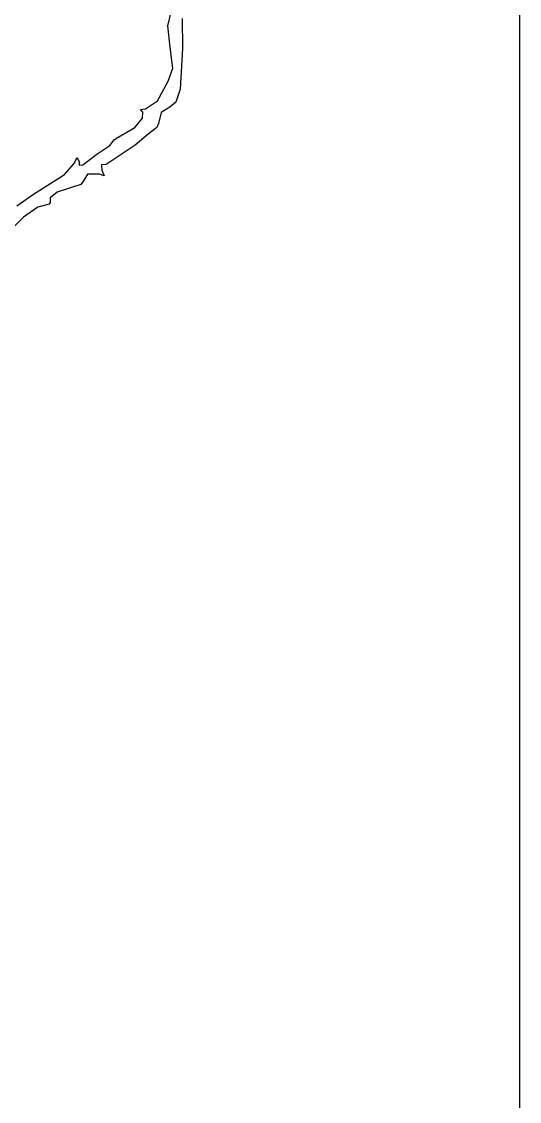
# Model space of a CAD drawing. Header units: centimetres. Extents: x 0 to 27.5, y -5.9 to 8.
# Drawn here: x 26.005 to 27.456, y -0.827 to 2.321 of the extents above; entities that cross this region are included whole.
import ezdxf

# ---------------------------------------------------------------- set-up
doc = ezdxf.new("R2010")
doc.units = ezdxf.units.CM
doc.header["$MEASUREMENT"] = 0
doc.layers.add('digi3 v3_Sketch1', color=7, linetype='Continuous')

msp = doc.modelspace()

# ---------------------------------------------------------------- linework, layer by layer
at = {"layer": 'digi3 v3_Sketch1'}
for p, q in [((27.4556, 7), (27.4556, -5.8698)), ((26.4309, 2.3088), (26.4416, 2.3529)), ((26.4735, 2.3295), (26.4741, 2.2424)), ((26.4385, 2.2467), (26.4309, 2.3088)), ((26.4462, 2.1852), (26.4385, 2.2467)), ((26.4741, 2.2424), (26.4674, 2.1237)), ((26.4325, 2.1468), (26.4462, 2.1852)), ((26.4008, 2.0901), (26.4325, 2.1468)), ((26.4674, 2.1237), (26.4547, 2.0857)), ((26.366, 2.0664), (26.4008, 2.0901)), ((26.4547, 2.0857), (26.4376, 2.0715)), ((26.3516, 2.0644), (26.366, 2.0664)), ((26.3585, 2.0571), (26.3516, 2.0644)), ((26.3571, 2.0393), (26.3585, 2.0571)), ((26.4122, 2.0559), (26.4044, 2.0242)), ((26.4376, 2.0715), (26.4122, 2.0559)), ((26.3348, 2.012), (26.3571, 2.0393)), ((26.4044, 2.0242), (26.3988, 2.0118)), ((26.2817, 1.9815), (26.3348, 2.012)), ((26.3736, 1.9925), (26.336, 1.961)), ((26.3988, 2.0118), (26.3736, 1.9925)), ((26.2246, 1.9343), (26.2626, 1.9599)), ((26.336, 1.961), (26.2512, 1.9047)), ((26.2626, 1.9599), (26.2745, 1.9767)), ((26.2745, 1.9767), (26.2817, 1.9815)), ((26.1573, 1.906), (26.1674, 1.9244)), ((26.1674, 1.9244), (26.1734, 1.9119)), ((26.1836, 1.9037), (26.2246, 1.9343)), ((26.1303, 1.8751), (26.1573, 1.906)), ((26.1734, 1.9119), (26.1734, 1.9024)), ((26.1734, 1.9024), (26.1836, 1.9037)), ((26.2512, 1.9047), (26.2378, 1.9034)), ((26.2378, 1.9034), (26.2394, 1.8877)), ((26.0373, 1.8159), (26.1303, 1.8751)), ((26.1975, 1.8763), (26.1852, 1.8568)), ((26.2326, 1.8757), (26.1975, 1.8763)), ((26.2462, 1.871), (26.2326, 1.8757)), ((26.2394, 1.8877), (26.2462, 1.871)), ((26.178, 1.8463), (26.1087, 1.8239)), ((26.1852, 1.8568), (26.178, 1.8463)), ((25.9916, 1.7836), (26.0373, 1.8159)), ((26.0887, 1.8074), (26.0882, 1.7931)), ((26.1087, 1.8239), (26.0887, 1.8074)), ((26.0528, 1.78), (26.0107, 1.751)), ((26.0853, 1.789), (26.0528, 1.78)), ((26.0882, 1.7931), (26.0853, 1.789)), ((26.0107, 1.751), (25.9779, 1.7176))]:
    msp.add_line(p, q, dxfattribs=at)

doc.saveas('drawing.dxf')
